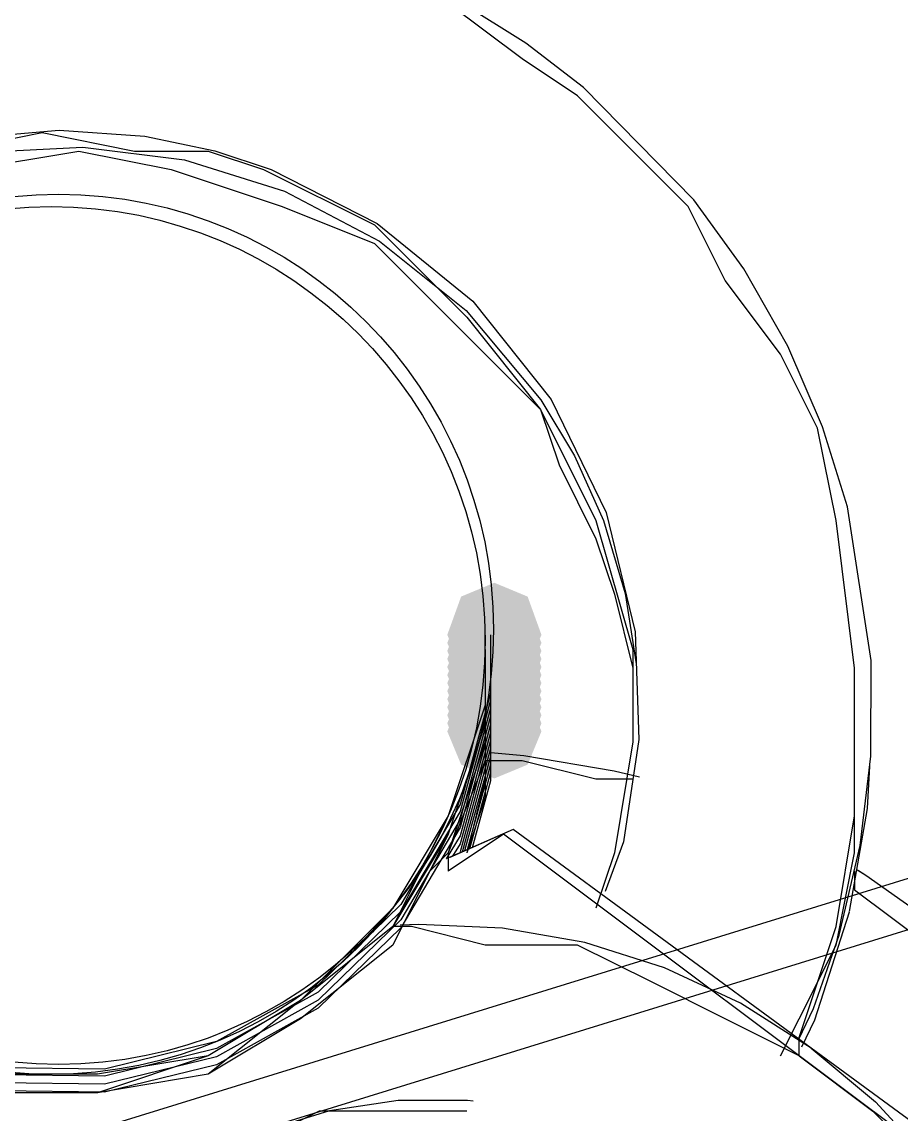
# Model space of a CAD drawing. Extents: x 3 to 592, y 5 to 207.
# Drawn here: x 136.381 to 138.061, y 53.934 to 56.021 of the extents above; entities that cross this region are included whole.
import ezdxf

# ---------------------------------------------------------------- set-up
doc = ezdxf.new("R2010")
doc.units = 0
doc.layers.get('0').update_dxf_attribs({"linetype": 'CONTINUOUS'})

msp = doc.modelspace()

# ---------------------------------------------------------------- hatches: boundary and pattern name
h = msp.add_hatch(color=7)
h.dxf.hatch_style = 2
h.paths.add_polyline_path([(137.373325, 54.849959), (137.346899, 54.786426), (137.283366, 54.760001), (137.219833, 54.786426), (137.193408, 54.849959), (137.219833, 54.923018), (137.283366, 54.949443), (137.346899, 54.923018)])
h = msp.add_hatch(color=7)
h.dxf.hatch_style = 2
h.paths.add_polyline_path([(137.373325, 54.849959), (137.346899, 54.786426), (137.283366, 54.760001), (137.219833, 54.786426), (137.193408, 54.849959), (137.219833, 54.923018), (137.283366, 54.949443), (137.346899, 54.923018)])
h = msp.add_hatch(color=7)
h.dxf.hatch_style = 2
h.paths.add_polyline_path([(137.373325, 54.849959), (137.346899, 54.786426), (137.283366, 54.760001), (137.219833, 54.786426), (137.193408, 54.849959), (137.219833, 54.923018), (137.283366, 54.949443), (137.346899, 54.923018)])
h = msp.add_hatch(color=7)
h.dxf.hatch_style = 2
h.paths.add_polyline_path([(137.373325, 54.849959), (137.346899, 54.786426), (137.283366, 54.760001), (137.219833, 54.786426), (137.193408, 54.849959), (137.219833, 54.923018), (137.283366, 54.949443), (137.346899, 54.923018)])
h = msp.add_hatch(color=7)
h.dxf.hatch_style = 2
h.paths.add_polyline_path([(137.373325, 54.834578), (137.346899, 54.771045), (137.283366, 54.74462), (137.219833, 54.771045), (137.193408, 54.834578), (137.219833, 54.899875), (137.283366, 54.926301), (137.346899, 54.899875)])
h = msp.add_hatch(color=7)
h.dxf.hatch_style = 2
h.paths.add_polyline_path([(137.373325, 54.834578), (137.346899, 54.771045), (137.283366, 54.74462), (137.219833, 54.771045), (137.193408, 54.834578), (137.219833, 54.899875), (137.283366, 54.926301), (137.346899, 54.899875)])
h = msp.add_hatch(color=7)
h.dxf.hatch_style = 2
h.paths.add_polyline_path([(137.373325, 54.834578), (137.346899, 54.771045), (137.283366, 54.74462), (137.219833, 54.771045), (137.193408, 54.834578), (137.219833, 54.899875), (137.283366, 54.926301), (137.346899, 54.899875)])
h = msp.add_hatch(color=7)
h.dxf.hatch_style = 2
h.paths.add_polyline_path([(137.373325, 54.834578), (137.346899, 54.771045), (137.283366, 54.74462), (137.219833, 54.771045), (137.193408, 54.834578), (137.219833, 54.899875), (137.283366, 54.926301), (137.346899, 54.899875)])
h = msp.add_hatch(color=7)
h.dxf.hatch_style = 2
h.paths.add_polyline_path([(137.373325, 54.819197), (137.346899, 54.755664), (137.283366, 54.729239), (137.219833, 54.755664), (137.193408, 54.819197), (137.219833, 54.884494), (137.283366, 54.910919), (137.346899, 54.884494)])
h = msp.add_hatch(color=7)
h.dxf.hatch_style = 2
h.paths.add_polyline_path([(137.373325, 54.819197), (137.346899, 54.755664), (137.283366, 54.729239), (137.219833, 54.755664), (137.193408, 54.819197), (137.219833, 54.884494), (137.283366, 54.910919), (137.346899, 54.884494)])
h = msp.add_hatch(color=7)
h.dxf.hatch_style = 2
h.paths.add_polyline_path([(137.373325, 54.819197), (137.346899, 54.755664), (137.283366, 54.729239), (137.219833, 54.755664), (137.193408, 54.819197), (137.219833, 54.884494), (137.283366, 54.910919), (137.346899, 54.884494)])
h = msp.add_hatch(color=7)
h.dxf.hatch_style = 2
h.paths.add_polyline_path([(137.373325, 54.819197), (137.346899, 54.755664), (137.283366, 54.729239), (137.219833, 54.755664), (137.193408, 54.819197), (137.219833, 54.884494), (137.283366, 54.910919), (137.346899, 54.884494)])
h = msp.add_hatch(color=7)
h.dxf.hatch_style = 2
h.paths.add_polyline_path([(137.373325, 54.803851), (137.346899, 54.740318), (137.283366, 54.713893), (137.219833, 54.740318), (137.193408, 54.803851), (137.219833, 54.869148), (137.283366, 54.895574), (137.346899, 54.869148)])
h = msp.add_hatch(color=7)
h.dxf.hatch_style = 2
h.paths.add_polyline_path([(137.373325, 54.803851), (137.346899, 54.740318), (137.283366, 54.713893), (137.219833, 54.740318), (137.193408, 54.803851), (137.219833, 54.869148), (137.283366, 54.895574), (137.346899, 54.869148)])
h = msp.add_hatch(color=7)
h.dxf.hatch_style = 2
h.paths.add_polyline_path([(137.373325, 54.803851), (137.346899, 54.740318), (137.283366, 54.713893), (137.219833, 54.740318), (137.193408, 54.803851), (137.219833, 54.869148), (137.283366, 54.895574), (137.346899, 54.869148)])
h = msp.add_hatch(color=7)
h.dxf.hatch_style = 2
h.paths.add_polyline_path([(137.373325, 54.803851), (137.346899, 54.740318), (137.283366, 54.713893), (137.219833, 54.740318), (137.193408, 54.803851), (137.219833, 54.869148), (137.283366, 54.895574), (137.346899, 54.869148)])
h = msp.add_hatch(color=7)
h.dxf.hatch_style = 2
h.paths.add_polyline_path([(137.373325, 54.78847), (137.346899, 54.724937), (137.283366, 54.698512), (137.219833, 54.724937), (137.193408, 54.78847), (137.219833, 54.853767), (137.283366, 54.880193), (137.346899, 54.853767)])
h = msp.add_hatch(color=7)
h.dxf.hatch_style = 2
h.paths.add_polyline_path([(137.373325, 54.78847), (137.346899, 54.724937), (137.283366, 54.698512), (137.219833, 54.724937), (137.193408, 54.78847), (137.219833, 54.853767), (137.283366, 54.880193), (137.346899, 54.853767)])
h = msp.add_hatch(color=7)
h.dxf.hatch_style = 2
h.paths.add_polyline_path([(137.373325, 54.78847), (137.346899, 54.724937), (137.283366, 54.698512), (137.219833, 54.724937), (137.193408, 54.78847), (137.219833, 54.853767), (137.283366, 54.880193), (137.346899, 54.853767)])
h = msp.add_hatch(color=7)
h.dxf.hatch_style = 2
h.paths.add_polyline_path([(137.373325, 54.78847), (137.346899, 54.724937), (137.283366, 54.698512), (137.219833, 54.724937), (137.193408, 54.78847), (137.219833, 54.853767), (137.283366, 54.880193), (137.346899, 54.853767)])
h = msp.add_hatch(color=7)
h.dxf.hatch_style = 2
h.paths.add_polyline_path([(137.373325, 54.773089), (137.346899, 54.709556), (137.283366, 54.683131), (137.219833, 54.709556), (137.193408, 54.773089), (137.219833, 54.838386), (137.283366, 54.864811), (137.346899, 54.838386)])
h = msp.add_hatch(color=7)
h.dxf.hatch_style = 2
h.paths.add_polyline_path([(137.373325, 54.773089), (137.346899, 54.709556), (137.283366, 54.683131), (137.219833, 54.709556), (137.193408, 54.773089), (137.219833, 54.838386), (137.283366, 54.864811), (137.346899, 54.838386)])
h = msp.add_hatch(color=7)
h.dxf.hatch_style = 2
h.paths.add_polyline_path([(137.373325, 54.773089), (137.346899, 54.709556), (137.283366, 54.683131), (137.219833, 54.709556), (137.193408, 54.773089), (137.219833, 54.838386), (137.283366, 54.864811), (137.346899, 54.838386)])
h = msp.add_hatch(color=7)
h.dxf.hatch_style = 2
h.paths.add_polyline_path([(137.373325, 54.773089), (137.346899, 54.709556), (137.283366, 54.683131), (137.219833, 54.709556), (137.193408, 54.773089), (137.219833, 54.838386), (137.283366, 54.864811), (137.346899, 54.838386)])
h = msp.add_hatch(color=7)
h.dxf.hatch_style = 2
h.paths.add_polyline_path([(137.373325, 54.757708), (137.346899, 54.694175), (137.283366, 54.66775), (137.219833, 54.694175), (137.193408, 54.757708), (137.219833, 54.823005), (137.283366, 54.84943), (137.346899, 54.823005)])
h = msp.add_hatch(color=7)
h.dxf.hatch_style = 2
h.paths.add_polyline_path([(137.373325, 54.757708), (137.346899, 54.694175), (137.283366, 54.66775), (137.219833, 54.694175), (137.193408, 54.757708), (137.219833, 54.823005), (137.283366, 54.84943), (137.346899, 54.823005)])
h = msp.add_hatch(color=7)
h.dxf.hatch_style = 2
h.paths.add_polyline_path([(137.373325, 54.757708), (137.346899, 54.694175), (137.283366, 54.66775), (137.219833, 54.694175), (137.193408, 54.757708), (137.219833, 54.823005), (137.283366, 54.84943), (137.346899, 54.823005)])
h = msp.add_hatch(color=7)
h.dxf.hatch_style = 2
h.paths.add_polyline_path([(137.373325, 54.757708), (137.346899, 54.694175), (137.283366, 54.66775), (137.219833, 54.694175), (137.193408, 54.757708), (137.219833, 54.823005), (137.283366, 54.84943), (137.346899, 54.823005)])
h = msp.add_hatch(color=7)
h.dxf.hatch_style = 2
h.paths.add_polyline_path([(137.373325, 54.742327), (137.346899, 54.678794), (137.283366, 54.652369), (137.219833, 54.678794), (137.193408, 54.742327), (137.219833, 54.807624), (137.283366, 54.834049), (137.346899, 54.807624)])
h = msp.add_hatch(color=7)
h.dxf.hatch_style = 2
h.paths.add_polyline_path([(137.373325, 54.742327), (137.346899, 54.678794), (137.283366, 54.652369), (137.219833, 54.678794), (137.193408, 54.742327), (137.219833, 54.807624), (137.283366, 54.834049), (137.346899, 54.807624)])
h = msp.add_hatch(color=7)
h.dxf.hatch_style = 2
h.paths.add_polyline_path([(137.373325, 54.742327), (137.346899, 54.678794), (137.283366, 54.652369), (137.219833, 54.678794), (137.193408, 54.742327), (137.219833, 54.807624), (137.283366, 54.834049), (137.346899, 54.807624)])
h = msp.add_hatch(color=7)
h.dxf.hatch_style = 2
h.paths.add_polyline_path([(137.373325, 54.742327), (137.346899, 54.678794), (137.283366, 54.652369), (137.219833, 54.678794), (137.193408, 54.742327), (137.219833, 54.807624), (137.283366, 54.834049), (137.346899, 54.807624)])
h = msp.add_hatch(color=7)
h.dxf.hatch_style = 2
h.paths.add_polyline_path([(137.373325, 54.726981), (137.346899, 54.663448), (137.283366, 54.637023), (137.219833, 54.663448), (137.193408, 54.726981), (137.219833, 54.792278), (137.283366, 54.818703), (137.346899, 54.792278)])
h = msp.add_hatch(color=7)
h.dxf.hatch_style = 2
h.paths.add_polyline_path([(137.373325, 54.726981), (137.346899, 54.663448), (137.283366, 54.637023), (137.219833, 54.663448), (137.193408, 54.726981), (137.219833, 54.792278), (137.283366, 54.818703), (137.346899, 54.792278)])
h = msp.add_hatch(color=7)
h.dxf.hatch_style = 2
h.paths.add_polyline_path([(137.373325, 54.726981), (137.346899, 54.663448), (137.283366, 54.637023), (137.219833, 54.663448), (137.193408, 54.726981), (137.219833, 54.792278), (137.283366, 54.818703), (137.346899, 54.792278)])
h = msp.add_hatch(color=7)
h.dxf.hatch_style = 2
h.paths.add_polyline_path([(137.373325, 54.726981), (137.346899, 54.663448), (137.283366, 54.637023), (137.219833, 54.663448), (137.193408, 54.726981), (137.219833, 54.792278), (137.283366, 54.818703), (137.346899, 54.792278)])
h = msp.add_hatch(color=7)
h.dxf.hatch_style = 2
h.paths.add_polyline_path([(137.373325, 54.7116), (137.346899, 54.648067), (137.283366, 54.621642), (137.219833, 54.648067), (137.193408, 54.7116), (137.219833, 54.776897), (137.283366, 54.803322), (137.346899, 54.776897)])
h = msp.add_hatch(color=7)
h.dxf.hatch_style = 2
h.paths.add_polyline_path([(137.373325, 54.7116), (137.346899, 54.648067), (137.283366, 54.621642), (137.219833, 54.648067), (137.193408, 54.7116), (137.219833, 54.776897), (137.283366, 54.803322), (137.346899, 54.776897)])
h = msp.add_hatch(color=7)
h.dxf.hatch_style = 2
h.paths.add_polyline_path([(137.373325, 54.7116), (137.346899, 54.648067), (137.283366, 54.621642), (137.219833, 54.648067), (137.193408, 54.7116), (137.219833, 54.776897), (137.283366, 54.803322), (137.346899, 54.776897)])
h = msp.add_hatch(color=7)
h.dxf.hatch_style = 2
h.paths.add_polyline_path([(137.373325, 54.7116), (137.346899, 54.648067), (137.283366, 54.621642), (137.219833, 54.648067), (137.193408, 54.7116), (137.219833, 54.776897), (137.283366, 54.803322), (137.346899, 54.776897)])
h = msp.add_hatch(color=7)
h.dxf.hatch_style = 2
h.paths.add_polyline_path([(137.373325, 54.696219), (137.346899, 54.632686), (137.283366, 54.606261), (137.219833, 54.632686), (137.193408, 54.696219), (137.219833, 54.761516), (137.283366, 54.787941), (137.346899, 54.761516)])
h = msp.add_hatch(color=7)
h.dxf.hatch_style = 2
h.paths.add_polyline_path([(137.373325, 54.696219), (137.346899, 54.632686), (137.283366, 54.606261), (137.219833, 54.632686), (137.193408, 54.696219), (137.219833, 54.761516), (137.283366, 54.787941), (137.346899, 54.761516)])
h = msp.add_hatch(color=7)
h.dxf.hatch_style = 2
h.paths.add_polyline_path([(137.373325, 54.696219), (137.346899, 54.632686), (137.283366, 54.606261), (137.219833, 54.632686), (137.193408, 54.696219), (137.219833, 54.761516), (137.283366, 54.787941), (137.346899, 54.761516)])
h = msp.add_hatch(color=7)
h.dxf.hatch_style = 2
h.paths.add_polyline_path([(137.373325, 54.696219), (137.346899, 54.632686), (137.283366, 54.606261), (137.219833, 54.632686), (137.193408, 54.696219), (137.219833, 54.761516), (137.283366, 54.787941), (137.346899, 54.761516)])
h = msp.add_hatch(color=7)
h.dxf.hatch_style = 2
h.paths.add_polyline_path([(137.373325, 54.680873), (137.346899, 54.61734), (137.283366, 54.590915), (137.219833, 54.61734), (137.193408, 54.680873), (137.219833, 54.74617), (137.283366, 54.772595), (137.346899, 54.74617)])
h = msp.add_hatch(color=7)
h.dxf.hatch_style = 2
h.paths.add_polyline_path([(137.373325, 54.680873), (137.346899, 54.61734), (137.283366, 54.590915), (137.219833, 54.61734), (137.193408, 54.680873), (137.219833, 54.74617), (137.283366, 54.772595), (137.346899, 54.74617)])
h = msp.add_hatch(color=7)
h.dxf.hatch_style = 2
h.paths.add_polyline_path([(137.373325, 54.680873), (137.346899, 54.61734), (137.283366, 54.590915), (137.219833, 54.61734), (137.193408, 54.680873), (137.219833, 54.74617), (137.283366, 54.772595), (137.346899, 54.74617)])
h = msp.add_hatch(color=7)
h.dxf.hatch_style = 2
h.paths.add_polyline_path([(137.373325, 54.680873), (137.346899, 54.61734), (137.283366, 54.590915), (137.219833, 54.61734), (137.193408, 54.680873), (137.219833, 54.74617), (137.283366, 54.772595), (137.346899, 54.74617)])
h = msp.add_hatch(color=7)
h.dxf.hatch_style = 2
h.paths.add_polyline_path([(137.373325, 54.665492), (137.346899, 54.601959), (137.283366, 54.575534), (137.219833, 54.601959), (137.193408, 54.665492), (137.219833, 54.730789), (137.283366, 54.757214), (137.346899, 54.730789)])
h = msp.add_hatch(color=7)
h.dxf.hatch_style = 2
h.paths.add_polyline_path([(137.373325, 54.665492), (137.346899, 54.601959), (137.283366, 54.575534), (137.219833, 54.601959), (137.193408, 54.665492), (137.219833, 54.730789), (137.283366, 54.757214), (137.346899, 54.730789)])
h = msp.add_hatch(color=7)
h.dxf.hatch_style = 2
h.paths.add_polyline_path([(137.373325, 54.665492), (137.346899, 54.601959), (137.283366, 54.575534), (137.219833, 54.601959), (137.193408, 54.665492), (137.219833, 54.730789), (137.283366, 54.757214), (137.346899, 54.730789)])
h = msp.add_hatch(color=7)
h.dxf.hatch_style = 2
h.paths.add_polyline_path([(137.373325, 54.665492), (137.346899, 54.601959), (137.283366, 54.575534), (137.219833, 54.601959), (137.193408, 54.665492), (137.219833, 54.730789), (137.283366, 54.757214), (137.346899, 54.730789)])

# ---------------------------------------------------------------- linework, layer by layer
at = {"color": 7}
for points in [[(137.865273, 54.077623), (137.89279, 54.136184), (137.941826, 54.275884), (137.982396, 54.447687), (138.002504, 54.618431), (138.003209, 54.80117), (137.958054, 55.094329), (137.910429, 55.247434), (137.843754, 55.401598), (137.759793, 55.549059), (137.664543, 55.680998), (137.453934, 55.89584), (137.343515, 55.980154), (137.218279, 56.058823), (137.050004, 56.140667), (136.834457, 56.211929), (136.664065, 56.244737), (136.472859, 56.258848), (136.264015, 56.247206), (136.098209, 56.217573), (135.926759, 56.167126), (135.753898, 56.09269), (135.582801, 55.992854)], [(137.865273, 54.077623), (137.89279, 54.136184), (137.941826, 54.275884), (137.982396, 54.447687), (138.002504, 54.618431), (138.003209, 54.80117), (137.958054, 55.094329), (137.910429, 55.247434), (137.843754, 55.401598), (137.759793, 55.549059), (137.664543, 55.680998), (137.453934, 55.89584), (137.343515, 55.980154), (137.218279, 56.058823), (137.050004, 56.140667), (136.834457, 56.211929), (136.664065, 56.244737), (136.472859, 56.258848), (136.264015, 56.247206), (136.098209, 56.217573), (135.926759, 56.167126), (135.753898, 56.09269), (135.582801, 55.992854)], [(137.865273, 54.077623), (137.89279, 54.136184), (137.941826, 54.275884), (137.982396, 54.447687), (138.002504, 54.618431), (138.003209, 54.80117), (137.958054, 55.094329), (137.910429, 55.247434), (137.843754, 55.401598), (137.759793, 55.549059), (137.664543, 55.680998), (137.453934, 55.89584), (137.343515, 55.980154), (137.218279, 56.058823), (137.050004, 56.140667), (136.834457, 56.211929), (136.664065, 56.244737), (136.472859, 56.258848), (136.264015, 56.247206), (136.098209, 56.217573), (135.926759, 56.167126), (135.753898, 56.09269), (135.582801, 55.992854)], [(137.865273, 54.077623), (137.89279, 54.136184), (137.941826, 54.275884), (137.982396, 54.447687), (138.002504, 54.618431), (138.003209, 54.80117), (137.958054, 55.094329), (137.910429, 55.247434), (137.843754, 55.401598), (137.759793, 55.549059), (137.664543, 55.680998), (137.453934, 55.89584), (137.343515, 55.980154), (137.218279, 56.058823), (137.050004, 56.140667), (136.834457, 56.211929), (136.664065, 56.244737), (136.472859, 56.258848), (136.264015, 56.247206), (136.098209, 56.217573), (135.926759, 56.167126), (135.753898, 56.09269), (135.582801, 55.992854)], [(137.830278, 54.045556), (137.865556, 54.116111), (137.936111, 54.257222), (137.971389, 54.433611), (137.971389, 54.61), (137.971389, 54.786389), (137.936111, 55.068611), (137.900833, 55.245), (137.830278, 55.386111), (137.724444, 55.527222), (137.653889, 55.668333), (137.442222, 55.88), (137.336389, 55.950556), (137.195278, 56.056389), (137.018889, 56.126944), (136.807222, 56.1975), (136.630833, 56.232778), (136.454444, 56.232778), (136.242778, 56.232778), (136.066389, 56.1975), (135.925278, 56.162222), (135.748889, 56.091667), (135.5725, 55.985833)], [(135.819444, 55.597778), (136.031111, 55.703611), (136.242778, 55.774167), (136.419167, 55.809444), (136.595556, 55.774167), (136.736667, 55.774167), (136.8425, 55.738889), (137.054167, 55.633056), (137.230556, 55.456667), (137.371667, 55.280278), (137.4775, 55.068611), (137.548056, 54.821667), (137.548056, 54.645278), (137.512778, 54.433611), (137.4775, 54.327778)], [(135.830134, 55.623601), (136.048856, 55.738254), (136.26017, 55.797521), (136.451728, 55.814454), (136.615417, 55.802812), (136.74912, 55.774943), (136.85707, 55.739312), (137.059211, 55.635948), (137.242303, 55.487429), (137.391881, 55.299398), (137.497009, 55.083498), (137.552042, 54.855957), (137.559098, 54.650287), (137.529817, 54.454496), (137.495245, 54.359598)], [(135.830134, 55.623601), (136.048856, 55.738254), (136.26017, 55.797521), (136.451728, 55.814454), (136.615417, 55.802812), (136.74912, 55.774943), (136.85707, 55.739312), (137.059211, 55.635948), (137.242303, 55.487429), (137.391881, 55.299398), (137.497009, 55.083498), (137.552042, 54.855957), (137.559098, 54.650287), (137.529817, 54.454496), (137.495245, 54.359598)], [(135.830134, 55.623601), (136.048856, 55.738254), (136.26017, 55.797521), (136.451728, 55.814454), (136.615417, 55.802812), (136.74912, 55.774943), (136.85707, 55.739312), (137.059211, 55.635948), (137.242303, 55.487429), (137.391881, 55.299398), (137.497009, 55.083498), (137.552042, 54.855957), (137.559098, 54.650287), (137.529817, 54.454496), (137.495245, 54.359598)], [(135.830134, 55.623601), (136.048856, 55.738254), (136.26017, 55.797521), (136.451728, 55.814454), (136.615417, 55.802812), (136.74912, 55.774943), (136.85707, 55.739312), (137.059211, 55.635948), (137.242303, 55.487429), (137.391881, 55.299398), (137.497009, 55.083498), (137.552042, 54.855957), (137.559098, 54.650287), (137.529817, 54.454496), (137.495245, 54.359598)], [(135.995833, 55.668333), (136.101667, 55.703611), (136.278056, 55.738889), (136.489722, 55.774167), (136.666111, 55.738889), (136.877778, 55.668333), (137.054167, 55.597778), (137.195278, 55.456667), (137.371667, 55.280278), (137.406944, 55.174444), (137.4775, 55.033333), (137.512778, 54.9275), (137.548056, 54.786389)], [(136.012872, 55.686149), (136.125761, 55.731657), (136.307089, 55.771874), (136.497236, 55.781399), (136.691264, 55.75741), (136.882117, 55.69779), (137.06415, 55.601835), (137.22925, 55.469543), (137.372125, 55.299151), (137.436331, 55.191907), (137.491717, 55.068435), (137.533345, 54.928735), (137.554159, 54.794679)], [(136.012872, 55.686149), (136.125761, 55.731657), (136.307089, 55.771874), (136.497236, 55.781399), (136.691264, 55.75741), (136.882117, 55.69779), (137.06415, 55.601835), (137.22925, 55.469543), (137.372125, 55.299151), (137.436331, 55.191907), (137.491717, 55.068435), (137.533345, 54.928735), (137.554159, 54.794679)], [(136.012872, 55.686149), (136.125761, 55.731657), (136.307089, 55.771874), (136.497236, 55.781399), (136.691264, 55.75741), (136.882117, 55.69779), (137.06415, 55.601835), (137.22925, 55.469543), (137.372125, 55.299151), (137.436331, 55.191907), (137.491717, 55.068435), (137.533345, 54.928735), (137.554159, 54.794679)], [(136.012872, 55.686149), (136.125761, 55.731657), (136.307089, 55.771874), (136.497236, 55.781399), (136.691264, 55.75741), (136.882117, 55.69779), (137.06415, 55.601835), (137.22925, 55.469543), (137.372125, 55.299151), (137.436331, 55.191907), (137.491717, 55.068435), (137.533345, 54.928735), (137.554159, 54.794679)], [(137.275958, 54.849959), (137.275958, 54.738482), (137.21775, 54.525757), (137.104861, 54.334551), (136.946816, 54.18074), (136.752436, 54.07279), (136.5383, 54.020226), (136.338628, 54.022696), (136.146364, 54.071732), (135.97068, 54.165218), (135.822514, 54.297157)], [(137.275958, 54.849959), (137.275958, 54.738482), (137.21775, 54.525757), (137.104861, 54.334551), (136.946816, 54.18074), (136.752436, 54.07279), (136.5383, 54.020226), (136.338628, 54.022696), (136.146364, 54.071732), (135.97068, 54.165218), (135.822514, 54.297157)], [(137.275958, 54.849959), (137.275958, 54.738482), (137.21775, 54.525757), (137.104861, 54.334551), (136.946816, 54.18074), (136.752436, 54.07279), (136.5383, 54.020226), (136.338628, 54.022696), (136.146364, 54.071732), (135.97068, 54.165218), (135.822514, 54.297157)], [(137.275958, 54.849959), (137.275958, 54.738482), (137.21775, 54.525757), (137.104861, 54.334551), (136.946816, 54.18074), (136.752436, 54.07279), (136.5383, 54.020226), (136.338628, 54.022696), (136.146364, 54.071732), (135.97068, 54.165218), (135.822514, 54.297157)], [(137.265833, 54.821667), (137.265833, 54.856944)], [(137.275958, 54.836519), (137.275958, 54.725041), (137.21775, 54.512316), (137.104861, 54.32111), (136.946816, 54.167299), (136.752436, 54.059349), (136.5383, 54.006785), (136.338628, 54.009255), (136.146364, 54.058291), (135.97068, 54.151777), (135.822514, 54.283716), (135.700453, 54.46716), (135.630955, 54.675652), (135.622841, 54.82911)], [(137.275958, 54.836519), (137.275958, 54.725041), (137.21775, 54.512316), (137.104861, 54.32111), (136.946816, 54.167299), (136.752436, 54.059349), (136.5383, 54.006785), (136.338628, 54.009255), (136.146364, 54.058291), (135.97068, 54.151777), (135.822514, 54.283716), (135.700453, 54.46716), (135.630955, 54.675652), (135.622841, 54.82911)], [(137.275958, 54.836519), (137.275958, 54.725041), (137.21775, 54.512316), (137.104861, 54.32111), (136.946816, 54.167299), (136.752436, 54.059349), (136.5383, 54.006785), (136.338628, 54.009255), (136.146364, 54.058291), (135.97068, 54.151777), (135.822514, 54.283716), (135.700453, 54.46716), (135.630955, 54.675652), (135.622841, 54.82911)], [(137.275958, 54.836519), (137.275958, 54.725041), (137.21775, 54.512316), (137.104861, 54.32111), (136.946816, 54.167299), (136.752436, 54.059349), (136.5383, 54.006785), (136.338628, 54.009255), (136.146364, 54.058291), (135.97068, 54.151777), (135.822514, 54.283716), (135.700453, 54.46716), (135.630955, 54.675652), (135.622841, 54.82911)], [(137.265833, 54.821667), (137.265833, 54.715833), (137.195278, 54.504167), (137.089444, 54.2925), (136.913056, 54.151389), (136.736667, 54.045556), (136.525, 53.975), (136.313333, 53.975), (136.136944, 54.045556), (135.960556, 54.151389), (135.819444, 54.257222), (135.678333, 54.433611), (135.607778, 54.645278), (135.607778, 54.821667)], [(137.275958, 54.821138), (137.275958, 54.70966), (137.21775, 54.496935), (137.104861, 54.305729), (136.946816, 54.151918), (136.752436, 54.043968), (136.5383, 53.991404), (136.338628, 53.993874), (136.146364, 54.04291), (135.97068, 54.136396), (135.822514, 54.268335), (135.700453, 54.451779), (135.630955, 54.660271), (135.622841, 54.813729)], [(137.275958, 54.821138), (137.275958, 54.70966), (137.21775, 54.496935), (137.104861, 54.305729), (136.946816, 54.151918), (136.752436, 54.043968), (136.5383, 53.991404), (136.338628, 53.993874), (136.146364, 54.04291), (135.97068, 54.136396), (135.822514, 54.268335), (135.700453, 54.451779), (135.630955, 54.660271), (135.622841, 54.813729)], [(137.275958, 54.821138), (137.275958, 54.70966), (137.21775, 54.496935), (137.104861, 54.305729), (136.946816, 54.151918), (136.752436, 54.043968), (136.5383, 53.991404), (136.338628, 53.993874), (136.146364, 54.04291), (135.97068, 54.136396), (135.822514, 54.268335), (135.700453, 54.451779), (135.630955, 54.660271), (135.622841, 54.813729)], [(137.275958, 54.821138), (137.275958, 54.70966), (137.21775, 54.496935), (137.104861, 54.305729), (136.946816, 54.151918), (136.752436, 54.043968), (136.5383, 53.991404), (136.338628, 53.993874), (136.146364, 54.04291), (135.97068, 54.136396), (135.822514, 54.268335), (135.700453, 54.451779), (135.630955, 54.660271), (135.622841, 54.813729)], [(137.275958, 54.805756), (137.275958, 54.694279), (137.21775, 54.481554), (137.104861, 54.290348), (136.946816, 54.136537), (136.752436, 54.028587), (136.5383, 53.976023), (136.338628, 53.978493), (136.146364, 54.027529), (135.97068, 54.121015), (135.822514, 54.252954), (135.700453, 54.436398), (135.630955, 54.64489), (135.622841, 54.798348)], [(137.275958, 54.805756), (137.275958, 54.694279), (137.21775, 54.481554), (137.104861, 54.290348), (136.946816, 54.136537), (136.752436, 54.028587), (136.5383, 53.976023), (136.338628, 53.978493), (136.146364, 54.027529), (135.97068, 54.121015), (135.822514, 54.252954), (135.700453, 54.436398), (135.630955, 54.64489), (135.622841, 54.798348)], [(137.275958, 54.805756), (137.275958, 54.694279), (137.21775, 54.481554), (137.104861, 54.290348), (136.946816, 54.136537), (136.752436, 54.028587), (136.5383, 53.976023), (136.338628, 53.978493), (136.146364, 54.027529), (135.97068, 54.121015), (135.822514, 54.252954), (135.700453, 54.436398), (135.630955, 54.64489), (135.622841, 54.798348)], [(137.275958, 54.805756), (137.275958, 54.694279), (137.21775, 54.481554), (137.104861, 54.290348), (136.946816, 54.136537), (136.752436, 54.028587), (136.5383, 53.976023), (136.338628, 53.978493), (136.146364, 54.027529), (135.97068, 54.121015), (135.822514, 54.252954), (135.700453, 54.436398), (135.630955, 54.64489), (135.622841, 54.798348)], [(137.265833, 54.821667), (137.265833, 54.715833), (137.195278, 54.504167), (137.089444, 54.327778), (136.913056, 54.151389), (136.736667, 54.045556), (136.525, 54.010278), (136.313333, 54.010278), (136.136944, 54.045556), (135.960556, 54.151389), (135.819444, 54.2925)], [(137.265833, 54.786389), (137.265833, 54.680556), (137.195278, 54.468889), (137.089444, 54.2925), (136.913056, 54.151389), (136.736667, 54.010278), (136.525, 53.975), (136.313333, 53.975), (136.136944, 54.010278), (135.960556, 54.116111), (135.819444, 54.257222), (135.678333, 54.433611), (135.607778, 54.645278), (135.607778, 54.786389)], [(137.265833, 54.786389), (137.265833, 54.680556), (137.195278, 54.468889), (137.089444, 54.257222), (136.913056, 54.116111), (136.736667, 54.010278), (136.525, 53.975), (136.313333, 53.975), (136.136944, 54.010278), (135.960556, 54.116111), (135.819444, 54.221944), (135.678333, 54.433611), (135.607778, 54.61), (135.607778, 54.786389)], [(137.265833, 54.786389), (137.265833, 54.645278), (137.195278, 54.433611), (137.16, 54.398333)], [(137.275958, 54.790375), (137.275958, 54.678898), (137.21775, 54.466172), (137.191291, 54.421722)], [(137.275958, 54.790375), (137.275958, 54.678898), (137.21775, 54.466172), (137.191291, 54.421722)], [(137.275958, 54.790375), (137.275958, 54.678898), (137.21775, 54.466172), (137.191291, 54.421722)], [(137.275958, 54.790375), (137.275958, 54.678898), (137.21775, 54.466172), (137.191291, 54.421722)], [(137.275958, 54.775029), (137.275958, 54.663552), (137.21775, 54.450827), (137.203639, 54.426838)], [(137.275958, 54.775029), (137.275958, 54.663552), (137.21775, 54.450827), (137.203639, 54.426838)], [(137.275958, 54.775029), (137.275958, 54.663552), (137.21775, 54.450827), (137.203639, 54.426838)], [(137.275958, 54.775029), (137.275958, 54.663552), (137.21775, 54.450827), (137.203639, 54.426838)], [(137.265833, 54.751111), (137.265833, 54.645278), (137.195278, 54.433611), (137.195278, 54.398333)], [(137.265833, 54.751111), (137.265833, 54.645278), (137.195278, 54.433611), (137.195278, 54.398333)], [(137.275958, 54.759648), (137.275958, 54.648171), (137.21775, 54.435446)], [(137.275958, 54.759648), (137.275958, 54.648171), (137.21775, 54.435446)], [(137.275958, 54.759648), (137.275958, 54.648171), (137.21775, 54.435446)], [(137.275958, 54.759648), (137.275958, 54.648171), (137.21775, 54.435446)], [(137.275958, 54.744267), (137.275958, 54.632789), (137.22163, 54.434881)], [(137.275958, 54.744267), (137.275958, 54.632789), (137.22163, 54.434881)], [(137.275958, 54.744267), (137.275958, 54.632789), (137.22163, 54.434881)], [(137.275958, 54.744267), (137.275958, 54.632789), (137.22163, 54.434881)], [(137.275958, 54.728886), (137.275958, 54.617408), (137.226569, 54.437139)], [(137.275958, 54.728886), (137.275958, 54.617408), (137.226569, 54.437139)], [(137.275958, 54.728886), (137.275958, 54.617408), (137.226569, 54.437139)], [(137.275958, 54.728886), (137.275958, 54.617408), (137.226569, 54.437139)], [(137.265833, 54.715833), (137.265833, 54.61), (137.195278, 54.433611)], [(137.265833, 54.715833), (137.265833, 54.61), (137.195278, 54.433611)], [(137.275958, 54.713505), (137.275958, 54.602027), (137.231508, 54.439044)], [(137.275958, 54.713505), (137.275958, 54.602027), (137.231508, 54.439044)], [(137.275958, 54.713505), (137.275958, 54.602027), (137.231508, 54.439044)], [(137.275958, 54.713505), (137.275958, 54.602027), (137.231508, 54.439044)], [(137.265833, 54.680556), (137.265833, 54.574722), (137.230556, 54.433611)], [(137.265833, 54.680556), (137.265833, 54.574722), (137.230556, 54.433611)], [(137.265833, 54.680556), (137.265833, 54.539444), (137.230556, 54.433611)], [(137.275958, 54.698159), (137.275958, 54.586681), (137.236094, 54.441337)], [(137.275958, 54.698159), (137.275958, 54.586681), (137.236094, 54.441337)], [(137.275958, 54.698159), (137.275958, 54.586681), (137.236094, 54.441337)], [(137.275958, 54.698159), (137.275958, 54.586681), (137.236094, 54.441337)], [(137.275958, 54.682778), (137.275958, 54.5713), (137.241033, 54.443242)], [(137.275958, 54.682778), (137.275958, 54.5713), (137.241033, 54.443242)], [(137.275958, 54.682778), (137.275958, 54.5713), (137.241033, 54.443242)], [(137.275958, 54.682778), (137.275958, 54.5713), (137.241033, 54.443242)], [(136.083216, 53.769872), (139.016422, 54.676358)], [(136.083216, 53.769872), (139.016422, 54.676358)], [(137.275958, 54.667397), (137.275958, 54.61695)], [(137.275958, 54.667397), (137.275958, 54.61695)], [(137.275958, 54.667397), (137.275958, 54.61695)], [(137.275958, 54.667397), (137.275958, 54.61695)], [(137.265833, 54.645278), (137.265833, 54.61)], [(137.276805, 54.625275), (137.339952, 54.619631), (137.512107, 54.59035), (137.560791, 54.578356)], [(137.276805, 54.625275), (137.339952, 54.619631), (137.512107, 54.59035), (137.560791, 54.578356)], [(137.276805, 54.625275), (137.339952, 54.619631), (137.512107, 54.59035), (137.560791, 54.578356)], [(137.276805, 54.625275), (137.339952, 54.619631), (137.512107, 54.59035), (137.560791, 54.578356)], [(137.265833, 54.61), (137.336389, 54.61), (137.4775, 54.574722), (137.548056, 54.574722)], [(137.961617, 54.32111), (137.996542, 54.518313), (138.000422, 54.599099)], [(137.961617, 54.32111), (137.996542, 54.518313), (138.000422, 54.599099)], [(137.961617, 54.32111), (137.996542, 54.518313), (138.000422, 54.599099)], [(137.961617, 54.32111), (137.996542, 54.518313), (138.000422, 54.599099)], [(139.041822, 54.585341), (136.113532, 53.680394)], [(139.041822, 54.585341), (136.113532, 53.680394)], [(137.936111, 54.2925), (137.971389, 54.504167), (137.971389, 54.574722)], [(137.319067, 54.477849), (137.191362, 54.421758)], [(137.319067, 54.477849), (137.191362, 54.421758)], [(137.319067, 54.477849), (137.198418, 54.42458)], [(137.319067, 54.477849), (137.198418, 54.42458)], [(137.888768, 54.060407), (137.604077, 54.269252), (137.319032, 54.477744)], [(137.888768, 54.060407), (137.604077, 54.269252), (137.319032, 54.477744)], [(137.888768, 54.060407), (137.604077, 54.269252), (137.319032, 54.477744)], [(137.888768, 54.060407), (137.604077, 54.269252), (137.319032, 54.477744)], [(137.301111, 54.468889), (137.195278, 54.398333)], [(137.865556, 54.045556), (137.583333, 54.257222), (137.301111, 54.468889)], [(137.971389, 54.398333), (137.971389, 54.363056), (138.1125, 54.257222), (138.253611, 54.151389), (138.359444, 54.010278), (138.465278, 53.869167), (138.535833, 53.728056), (138.606389, 53.586944), (138.676944, 53.410556), (138.676944, 53.234167), (138.712222, 53.057778), (138.676944, 52.881389), (138.676944, 52.705), (138.606389, 52.528611), (138.535833, 52.3875), (138.465278, 52.211111), (138.359444, 52.07), (138.253611, 51.964167), (138.1125, 51.823056)], [(137.97467, 54.40239), (137.993367, 54.390749), (138.135536, 54.289854), (138.265711, 54.17379), (138.382128, 54.043615), (138.483023, 53.901446), (138.567336, 53.748693), (138.634011, 53.587474), (138.682342, 53.419904), (138.711622, 53.247749), (138.7215, 53.073829), (138.711622, 52.899557), (138.682342, 52.727401), (138.634011, 52.559832), (138.567336, 52.398613), (138.483023, 52.246212), (138.382128, 52.10369), (138.265711, 51.973868), (138.156361, 51.876075)], [(137.97467, 54.40239), (137.993367, 54.390749), (138.135536, 54.289854), (138.265711, 54.17379), (138.382128, 54.043615), (138.483023, 53.901446), (138.567336, 53.748693), (138.634011, 53.587474), (138.682342, 53.419904), (138.711622, 53.247749), (138.7215, 53.073829), (138.711622, 52.899557), (138.682342, 52.727401), (138.634011, 52.559832), (138.567336, 52.398613), (138.483023, 52.246212), (138.382128, 52.10369), (138.265711, 51.973868), (138.156361, 51.876075)], [(137.97915, 54.399639), (137.993261, 54.390819), (138.135783, 54.289925), (138.265606, 54.173508), (138.382022, 54.043686), (138.482917, 53.901164), (138.567231, 53.748764), (138.633906, 53.587544), (138.682236, 53.419975), (138.711517, 53.247819), (138.721394, 53.073547), (138.711517, 52.899627), (138.682236, 52.727472), (138.633906, 52.559902), (138.567231, 52.398683), (138.482917, 52.24593), (138.382022, 52.103761), (138.265606, 51.973586), (138.150315, 51.870513)], [(137.97915, 54.399639), (137.993261, 54.390819), (138.135783, 54.289925), (138.265606, 54.173508), (138.382022, 54.043686), (138.482917, 53.901164), (138.567231, 53.748764), (138.633906, 53.587544), (138.682236, 53.419975), (138.711517, 53.247819), (138.721394, 53.073547), (138.711517, 52.899627), (138.682236, 52.727472), (138.633906, 52.559902), (138.567231, 52.398683), (138.482917, 52.24593), (138.382022, 52.103761), (138.265606, 51.973586), (138.150315, 51.870513)], [(137.870636, 54.062736), (137.89533, 54.114594), (137.961652, 54.320969)], [(137.870636, 54.062736), (137.89533, 54.114594), (137.961652, 54.320969)], [(137.870636, 54.062736), (137.89533, 54.114594), (137.961652, 54.320969)], [(137.870636, 54.062736), (137.89533, 54.114594), (137.961652, 54.320969)], [(137.865556, 54.045556), (137.724444, 54.116111), (137.583333, 54.186667), (137.442222, 54.257222), (137.265833, 54.257222), (137.124722, 54.2925), (137.089444, 54.2925)], [(137.888768, 54.060407), (137.753654, 54.146485), (137.608663, 54.213866), (137.456263, 54.261844), (137.298571, 54.289713), (137.138763, 54.296769), (137.103485, 54.295358)], [(137.888768, 54.060407), (137.753654, 54.146485), (137.608663, 54.213866), (137.456263, 54.261844), (137.298571, 54.289713), (137.138763, 54.296769), (137.103485, 54.295358)], [(137.888768, 54.060407), (137.753654, 54.146485), (137.608663, 54.213866), (137.456263, 54.261844), (137.298571, 54.289713), (137.138763, 54.296769), (137.103485, 54.295358)], [(137.888768, 54.060407), (137.753654, 54.146485), (137.608663, 54.213866), (137.456263, 54.261844), (137.298571, 54.289713), (137.138763, 54.296769), (137.103485, 54.295358)], [(137.865556, 54.045556), (137.865556, 54.080833), (137.936111, 54.2925)], [(138.458469, 53.643001), (138.174836, 53.850787), (137.888733, 54.060337)], [(138.458469, 53.643001), (138.174836, 53.850787), (137.888733, 54.060337)], [(138.458469, 53.643001), (138.174836, 53.850787), (137.888733, 54.060337)], [(138.458469, 53.643001), (138.174836, 53.850787), (137.888733, 54.060337)], [(137.888768, 54.060407), (138.011535, 53.957749), (138.119485, 53.839569), (138.211207, 53.708688), (138.285291, 53.566871), (138.339971, 53.416235), (138.374896, 53.260307), (138.388654, 53.100852), (138.381952, 52.941044)], [(137.888768, 54.060407), (138.011535, 53.957749), (138.119485, 53.839569), (138.211207, 53.708688), (138.285291, 53.566871), (138.339971, 53.416235), (138.374896, 53.260307), (138.388654, 53.100852), (138.381952, 52.941044)], [(137.888768, 54.060407), (138.011535, 53.957749), (138.119485, 53.839569), (138.211207, 53.708688), (138.285291, 53.566871), (138.339971, 53.416235), (138.374896, 53.260307), (138.388654, 53.100852), (138.381952, 52.941044)], [(137.888768, 54.060407), (138.011535, 53.957749), (138.119485, 53.839569), (138.211207, 53.708688), (138.285291, 53.566871), (138.339971, 53.416235), (138.374896, 53.260307), (138.388654, 53.100852), (138.381952, 52.941044)], [(137.865556, 54.045556), (138.006667, 53.939722), (138.1125, 53.833889), (138.183056, 53.692778), (138.253611, 53.551667), (138.324167, 53.410556), (138.359444, 53.234167), (138.359444, 53.093056), (138.359444, 52.916667)], [(138.43, 53.622222), (138.147778, 53.833889), (137.865556, 54.045556)], [(137.24255, 53.959231), (137.232319, 53.959936), (137.099322, 53.959936), (136.968089, 53.940181), (136.841089, 53.901023), (136.721497, 53.84352), (136.611431, 53.768731), (136.514064, 53.67842), (136.458678, 53.61245)], [(137.24255, 53.959231), (137.232319, 53.959936), (137.099322, 53.959936), (136.968089, 53.940181), (136.841089, 53.901023), (136.721497, 53.84352), (136.611431, 53.768731), (136.514064, 53.67842), (136.458678, 53.61245)], [(137.24255, 53.959231), (137.232319, 53.959936), (137.099322, 53.959936), (136.968089, 53.940181), (136.841089, 53.901023), (136.721497, 53.84352), (136.611431, 53.768731), (136.514064, 53.67842), (136.464322, 53.619506)], [(137.24255, 53.959231), (137.232319, 53.959936), (137.099322, 53.959936), (136.968089, 53.940181), (136.841089, 53.901023), (136.721497, 53.84352), (136.611431, 53.768731), (136.514064, 53.67842), (136.464322, 53.619506)], [(137.230556, 53.939722), (137.089444, 53.939722), (136.948333, 53.939722), (136.807222, 53.869167), (136.701389, 53.833889), (136.595556, 53.763333), (136.489722, 53.6575), (136.454444, 53.586944)]]:
    msp.add_lwpolyline(points, dxfattribs=at)
for centre, radius in [((136.450423, 54.860331), 0.831321), ((136.450423, 54.860331), 0.831321), ((136.450423, 54.860331), 0.831321), ((136.450423, 54.860331), 0.831321), ((136.436806, 54.839306), 0.829028)]:
    msp.add_circle(centre, radius, dxfattribs=at)

doc.saveas('drawing.dxf')
